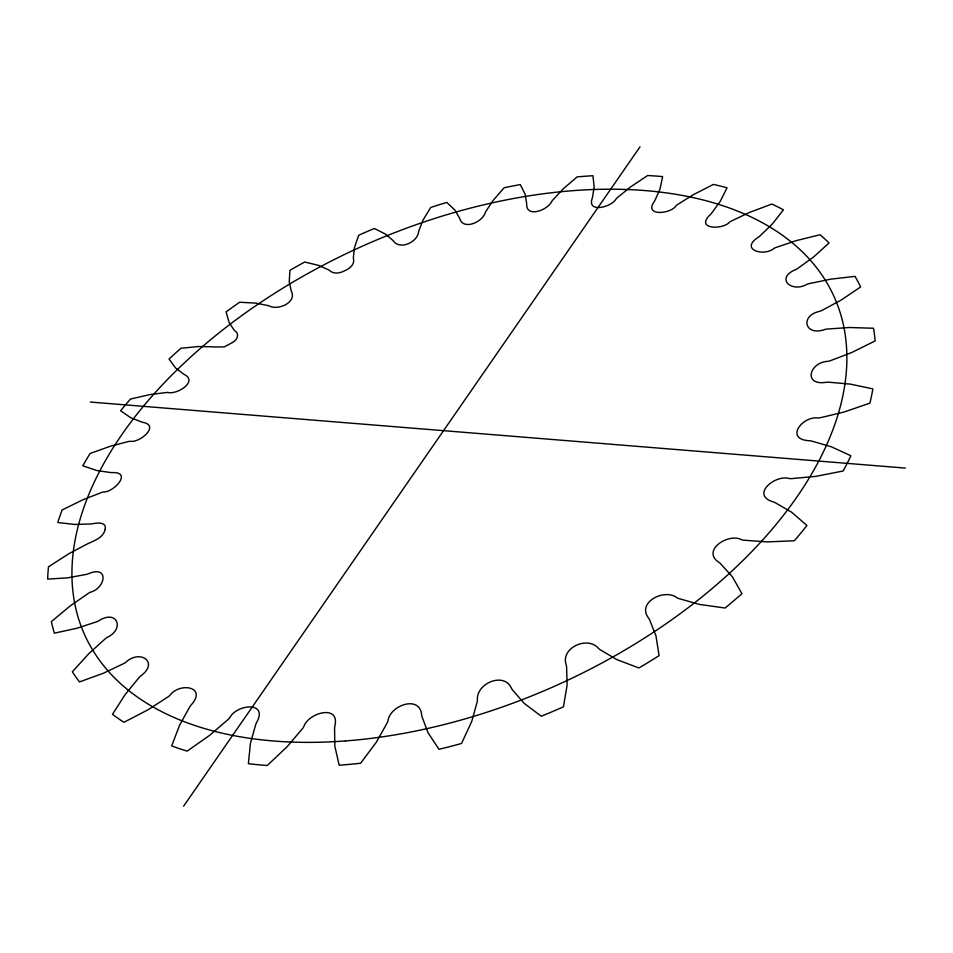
<?xml version="1.0" encoding="UTF-8"?>
<svg xmlns="http://www.w3.org/2000/svg" width="953" height="953" viewBox="0 0 953 953"><rect width="100%" height="100%" fill="white"/><g stroke="black" fill="none" stroke-linecap="round" stroke-linejoin="round"><path stroke-width="1.43" d="M105.187 529.07C106.891 522.065 97.218 522.589 92.941 523.733A64.208 33.951 -29.7 0 1 91.321 523.936L74.894 524.46L57.799 522.53A439.309 257.024 -24.3 0 1 62.1 509.986L83.149 499.67L101.495 492.534A66.353 35.928 -30.6 0 1 103.198 491.998C113.55 492.665 133.086 471.616 111.954 472.593A62.445 32.414 -28.7 0 1 110.536 472.545L96.598 470.472L82.828 465.779A439.309 257.024 -24.3 0 1 90.118 453.461L110.846 446.075L128.417 441.549A64.316 34.034 -29.7 0 1 130.001 441.251C139.555 443.3 160.14 425.634 143.188 422.405A60.992 31.199 -27.8 0 1 142.009 422.131L130.835 417.807L120.614 410.767A439.309 257.024 -24.3 0 1 130.43 399.057L150.169 394.542L166.43 392.517A62.529 32.485 -28.8 0 1 167.871 392.457C176.662 394.971 197.914 381.76 184.775 374.732A59.896 30.317 -26.7 0 1 183.846 374.255L175.626 368.001L169.038 359.055A439.309 257.024 -24.3 0 1 180.927 348.25L199.141 346.499L213.686 346.832A61.063 31.258 -27.8 0 1 214.937 346.999L224.241 346.904L232.723 342.389M105.128 529.415C103.663 536.92 95.562 540.303 89.296 543.031A68.568 38.12 -31.3 0 0 87.545 543.818L69.081 553.586L48.496 566.797A439.309 257.024 -24.3 0 0 47.65 579.114L67.711 577.828L86.151 574.433A66.233 35.821 -30.5 0 0 87.914 573.956C109.345 564.462 106.081 588.156 90.023 592.349A70.856 40.586 -31.8 0 0 88.295 593.385L70.105 606.001L51.355 621.618A439.309 257.024 -24.3 0 0 54.369 633.161L76.776 628.301L96.598 621.809A68.449 37.989 -31.3 0 0 98.457 621.046C116.814 608.633 125.558 628.944 106.772 637.605A73.095 43.254 -32.1 0 0 105.152 638.879L88.617 653.877L72.345 671.794A439.309 257.024 -24.3 0 0 79.516 681.919L103.412 673.235L123.759 663.55A70.736 40.443 -31.8 0 0 125.605 662.502C139.662 648.743 159.973 662.252 140.365 676.225A75.168 46.018 -32 0 0 138.947 677.702L125.117 694.63L112.478 714.297A439.309 257.024 -24.3 0 0 123.902 722.303L148.12 709.723L167.907 696.953A72.988 43.111 -32.1 0 0 169.658 695.642C179.533 681.729 208.195 686.696 190.683 705.494A76.931 48.698 -31.4 0 0 189.576 707.126L179.533 725.352L171.683 745.925A439.309 257.024 -24.3 0 0 187.145 751.119L209.815 735.216L228.255 719.36A75.061 45.863 -32 0 0 229.768 717.823C236.308 704.112 269.008 700.884 256.417 722.898A78.289 51.081 -30.2 0 0 255.702 724.602L250.436 743.257L248.376 763.687A439.309 257.024 -24.3 0 0 267.305 765.485L287.306 746.521L302.577 728.485A76.848 48.555 -31.5 0 0 303.769 726.805C307.831 712.88 340.531 703.517 334.789 726.4A79.206 52.927 -28.4 0 0 334.563 728.092L334.825 746.139L339.197 765.223A439.309 257.024 -24.3 0 0 360.603 763.234L376.375 742.125L387.216 722.815A78.229 50.974 -30.3 0 0 387.966 721.064C389.539 705.506 419.975 694.463 421.631 714.905A79.683 53.987 -26 0 0 421.929 716.477L428.064 732.797L439.011 749.308A439.309 257.024 -24.3 0 0 461.55 743.459L471.747 721.385L477.167 701.932A79.17 52.844 -28.5 0 0 477.405 700.205C475.869 683.504 504.137 671.234 511.558 688.471A79.742 54.107 -23.3 0 0 512.392 689.829L524.245 703.397L541.292 716.227A439.309 257.024 -24.3 0 0 563.426 706.816L567.118 685.147L566.594 666.743A79.671 53.964 -26.1 0 0 566.285 665.158C559.995 647.992 587.751 635.246 598.639 648.552A79.373 53.273 -20.8 0 0 599.961 649.624L616.841 659.595L638.915 667.982A439.309 257.024 -24.3 0 0 659.083 655.64L655.95 635.746L649.47 619.51A79.742 54.13 -23.4 0 0 648.636 618.163C636.282 602.475 664.61 587.906 677.059 597.829A78.563 51.605 -18.8 0 0 678.774 598.544L699.526 604.44L725.09 608.014A439.309 257.024 -24.3 0 0 741.946 593.671L732.321 576.708L720.408 563.533A79.397 53.344 -20.9 0 0 719.11 562.484C700.741 550.739 728.58 532.31 741.875 539.863A77.3 49.318 -17.4 0 0 743.864 540.208L767.058 541.9L794.349 540.768A439.309 257.024 -24.3 0 0 806.917 525.472L791.681 512.273L775.301 502.731A78.611 51.712 -18.9 0 0 773.645 502.028C749.666 495.131 775.563 473.867 789.62 478.644A75.632 46.685 -16.7 0 0 791.764 478.609L815.863 476.357L843.107 471.008A439.309 257.024 -24.3 0 0 850.898 455.772L831.314 446.766L811.706 441.084A77.384 49.449 -17.5 0 0 809.8 440.739C784.033 439.762 802.307 415.425 818.508 418.01A73.631 43.933 -16.5 0 0 820.652 417.652L843.715 412.137L869.898 403.167A439.309 257.024 -24.3 0 0 872.853 388.884L850.35 384.119L828.824 382.213A75.728 46.84 -16.7 0 0 826.799 382.213C802.39 386.418 809.466 361.699 828.324 361.33A71.415 41.229 -16.7 0 0 830.373 360.699L851.779 352.503L875.128 340.924A439.309 257.024 -24.3 0 0 873.544 328.261L849.528 327.498L827.335 329.035A73.75 44.076 -16.5 0 0 825.286 329.333C804.868 337.04 799.126 315.479 820.211 311.19A69.128 38.704 -17.1 0 0 822.07 310.356L840.939 300.219L860.619 286.948A439.309 257.024 -24.3 0 0 855.032 276.37L830.766 279.158L808.978 283.672A71.535 41.372 -16.6 0 0 807.012 284.208C791.752 293.381 774.575 277.978 796.148 269.401A66.889 36.44 -17.8 0 0 797.756 268.424L813.517 257.072L829.039 242.979A439.309 257.024 -24.3 0 0 820.104 234.736L796.172 240.644L776.123 247.435A69.247 38.835 -17.1 0 0 774.324 248.173C763.722 257.298 738.932 249.317 758.671 237.023A64.792 34.475 -18.7 0 0 759.982 235.951L772.299 224.038L783.473 209.851A439.309 257.024 -24.3 0 0 771.882 204.049L749.594 212.4L731.451 221.001A66.996 36.548 -17.8 0 0 729.855 221.882C722.708 230.316 694.392 229.244 710.438 214.496A62.946 32.831 -19.6 0 0 711.438 213.401L720.182 201.476L727.032 187.801A439.309 257.024 -24.3 0 0 713.44 184.417L693.427 194.626L677.631 204.514A64.899 34.57 -18.6 0 0 676.285 205.491C671.091 214.222 643.751 216.486 654.08 201.833A61.397 31.532 -20.5 0 0 654.759 200.749L659.941 189.29L662.633 176.591A439.309 257.024 -24.3 0 0 647.671 175.531L630.35 187.062L617.222 197.759A63.029 32.914 -19.5 0 0 616.15 198.796C611.921 207.087 587.179 213.412 592.075 198.712A60.182 30.544 -21.6 0 0 592.432 197.688L594.172 187.062L592.933 175.733A439.309 257.024 -24.3 0 0 577.125 176.877L562.818 189.23L552.561 200.321A61.468 31.592 -20.5 0 0 551.763 201.369C548.225 209.839 526.759 218.166 526.652 204.657A59.348 29.877 -22.6 0 0 526.699 203.716L525.151 194.245L520.29 184.584A439.309 257.024 -24.3 0 0 504.113 187.765L493.035 200.499L485.768 211.602A60.242 30.591 -21.5 0 0 485.268 212.626C482.647 221.811 463.908 230.483 459.858 219.047A58.907 29.531 -23.6 0 0 459.608 218.225L454.986 210.172L446.79 202.417A439.309 257.024 -24.3 0 0 430.685 207.48L422.965 220.191L418.772 230.96A59.384 29.912 -22.5 0 0 418.57 231.936C417.485 242.074 400.272 250.174 393.553 241.228A58.86 29.495 -24.7 0 0 393.017 240.537L385.536 234.128L374.326 228.482A439.309 257.024 -24.3 0 0 358.697 235.248L354.456 247.577L353.372 257.691A58.919 29.543 -23.6 0 0 353.456 258.585C355.028 264.195 349.799 268.591 345.153 270.497M183.607 806.19L640.023 146.81M233.247 341.96C237.249 339.78 239.787 333.562 234.855 330.846A59.181 29.746 -25.7 0 1 234.2 330.203L229.042 322.352L226.111 311.893A439.309 257.024 -24.3 0 1 239.632 302.244L255.892 303.114L268.365 305.651A59.944 30.353 -26.8 0 1 269.401 306.008C277.966 310.583 296.419 302.661 291.654 291.821A58.848 29.483 -24.6 0 1 291.284 291.046L289.236 281.909L289.926 270.33A439.309 257.024 -24.3 0 1 304.698 262.027L318.6 265.375L328.714 269.937A59.205 29.769 -25.7 0 1 329.5 270.473C333.693 274.416 340.15 273.285 344.736 270.7M90.368 402.047L905.35 468.09M345.498 740.934A411.1 240.085 -24.3 0 0 837.091 303.828A411.1 240.085 -24.3 0 0 195.603 352.598A411.1 240.085 -24.3 0 0 345.498 740.934"/></g></svg>
